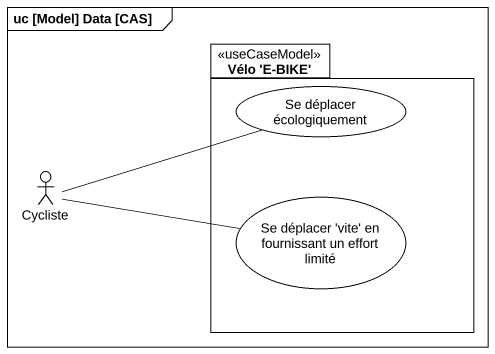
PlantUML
@startuml
mainframe uc [Model] Data [CAS]
package "Vélo 'E-BIKE'" as Vélo_E_BIKE <<useCaseModel>> {
  usecase "Se déplacer écologiquement" as Se_déplacer_écologiquement
  usecase "Se déplacer 'vite' en fournissant un effort limité" as Se_déplacer_vite_en
}
actor Cycliste
Cycliste -right- Se_déplacer_écologiquement
Cycliste -right- Se_déplacer_vite_en
@enduml
